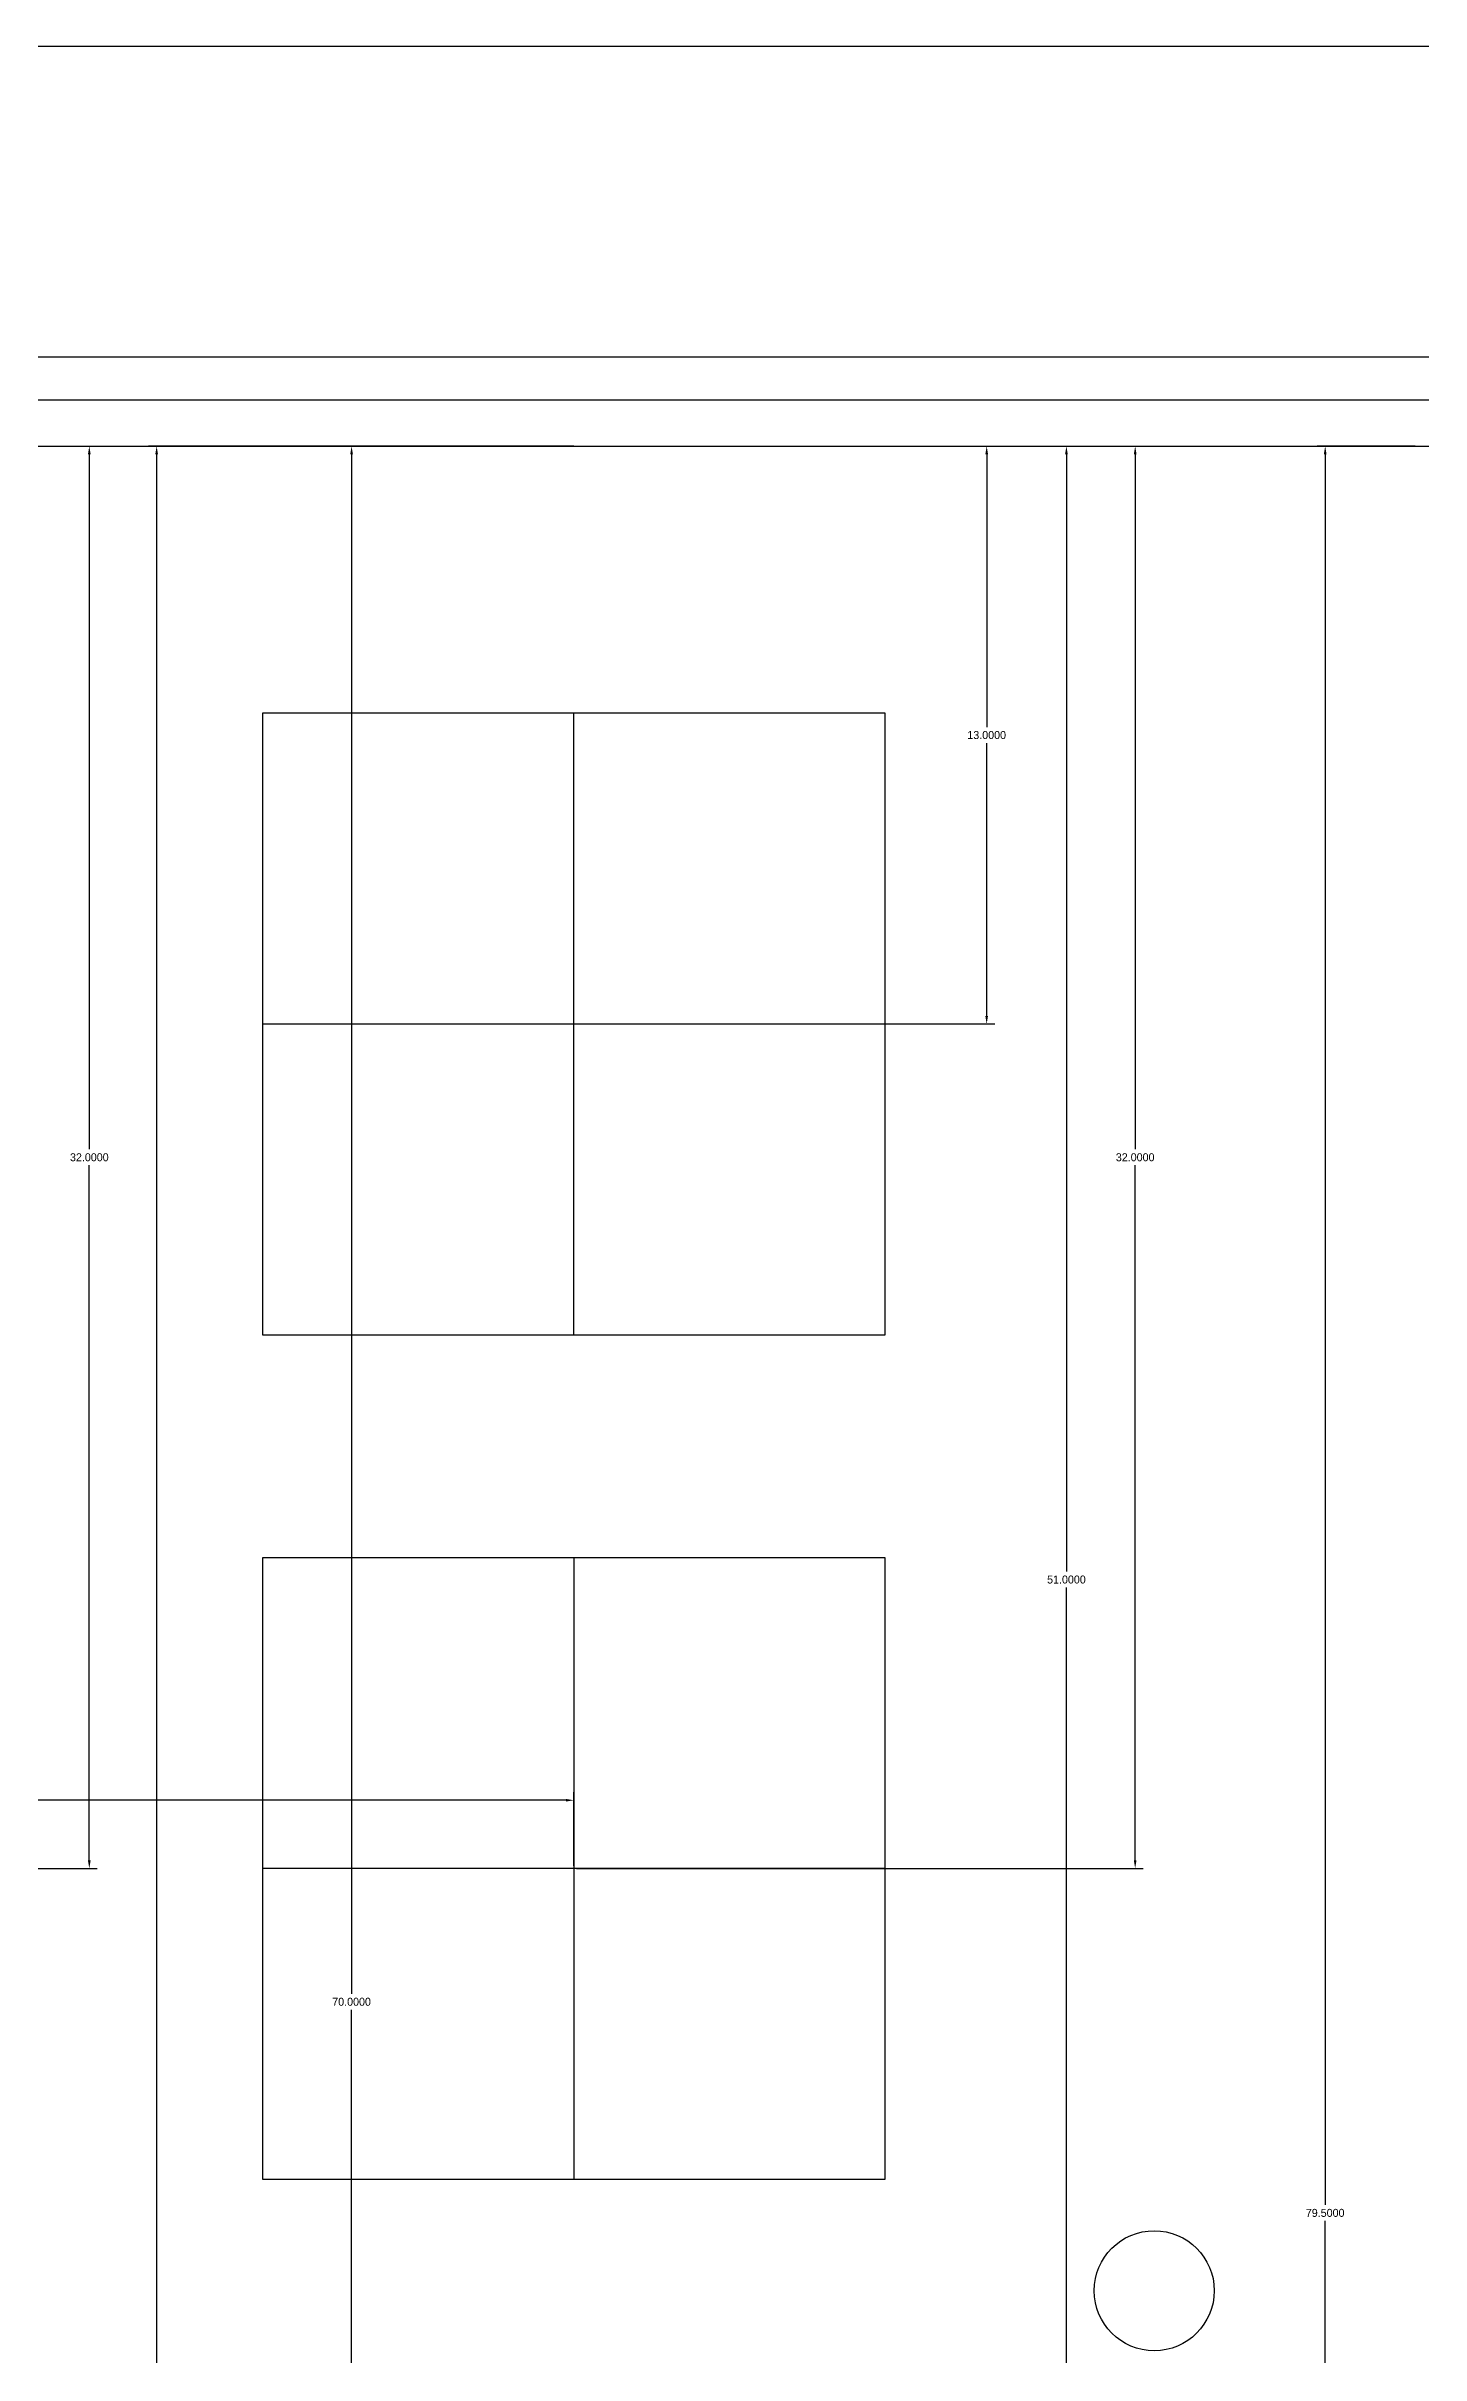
# Model space of a CAD drawing. Header units: millimetres. Extents: x 188 to 1083, y -51 to 254.
# Drawn here: x 322.2 to 353.2, y 17.1 to 69.1 of the extents above; entities that cross this region are included whole.
import ezdxf

# ---------------------------------------------------------------- set-up
doc = ezdxf.new("R2010")
doc.units = ezdxf.units.MM
doc.layers.add('Layer_1', color=7, linetype='CONTINUOUS')
doc.dimstyles.new('ISO-25', dxfattribs={"dimtxt": 2.5, "dimasz": 2.5, "dimexe": 1.25, "dimexo": 0.625, "dimtad": 1, "dimdsep": 46, "dimtxsty": 'Standard', "dimcen": 2.5, "dimadec": 0, "dimazin": 0, "dimtfac": 1, "dimtmove": 0, "dimatfit": 3, "dimfxl": 1, "dimarcsym": 0})

# ---------------------------------------------------------------- blocks, each defined once
blk = doc.blocks.new('*D243')
at = {"layer": 'Layer_1', "color": 0, "linetype": 'ByBlock', "lineweight": -2}
for p, q in [((198.577, 60.139), (198.577, 61.293)), ((381.185, 60.139), (381.185, 61.293)), ((198.757, 61.113), (289.206, 61.113)), ((381.005, 61.113), (290.556, 61.113))]:
    blk.add_line(p, q, dxfattribs=at)
at = {"layer": 'Layer_1', "color": 0}
for points in [[(198.757, 61.143), (198.757, 61.083), (198.577, 61.113)], [(381.005, 61.083), (381.005, 61.143), (381.185, 61.113)]]:
    blk.add_solid(points, dxfattribs=at)
at = {"layer": 'Layer_1', "color": 0, "linetype": 'ByBlock', "insert": (289.881, 61.113), "char_height": 0.18, "attachment_point": 5}
blk.add_mtext('\\A1;182.6078', dxfattribs=at)
blk = doc.blocks.new('*D257')
at = {"layer": 'Layer_1', "color": 0, "linetype": 'ByBlock', "lineweight": -2}
for p, q in [((334.178, 60.077), (343.587, 60.077)), ((343.407, 59.897), (343.407, 53.757)), ((343.407, 47.257), (343.407, 53.397)), ((334.178, 47.077), (343.587, 47.077))]:
    blk.add_line(p, q, dxfattribs=at)
at = {"layer": 'Layer_1', "color": 0}
for points in [[(343.437, 59.897), (343.377, 59.897), (343.407, 60.077)], [(343.377, 47.257), (343.437, 47.257), (343.407, 47.077)]]:
    blk.add_solid(points, dxfattribs=at)
at = {"layer": 'Layer_1', "color": 0, "linetype": 'ByBlock', "insert": (343.407, 53.577), "char_height": 0.18, "attachment_point": 5}
blk.add_mtext('\\A1;13.0000', dxfattribs=at)
blk = doc.blocks.new('*D285')
at = {"layer": 'Layer_1', "color": 0, "linetype": 'ByBlock', "lineweight": -2}
for p, q in [((329.303, 60.077), (324.547, 60.077)), ((324.727, 59.897), (324.727, 15.757)), ((324.727, -28.743), (324.727, 15.397)), ((329.303, -28.923), (324.547, -28.923))]:
    blk.add_line(p, q, dxfattribs=at)
at = {"layer": 'Layer_1', "color": 0}
for points in [[(324.757, 59.897), (324.697, 59.897), (324.727, 60.077)], [(324.697, -28.743), (324.757, -28.743), (324.727, -28.923)]]:
    blk.add_solid(points, dxfattribs=at)
at = {"layer": 'Layer_1', "color": 0, "linetype": 'ByBlock', "insert": (324.727, 15.577), "char_height": 0.18, "attachment_point": 5}
blk.add_mtext('\\A1;89.0000', dxfattribs=at)
blk = doc.blocks.new('*D290')
at = {"layer": 'Layer_1', "color": 0, "linetype": 'ByBlock', "lineweight": -2}
for p, q in [((353.053, 60.077), (350.845, 60.077)), ((351.025, 59.897), (351.025, 20.507)), ((351.025, -19.243), (351.025, 20.147)), ((353.053, -19.423), (350.845, -19.423))]:
    blk.add_line(p, q, dxfattribs=at)
at = {"layer": 'Layer_1', "color": 0}
for points in [[(351.055, 59.897), (350.995, 59.897), (351.025, 60.077)], [(350.995, -19.243), (351.055, -19.243), (351.025, -19.423)]]:
    blk.add_solid(points, dxfattribs=at)
at = {"layer": 'Layer_1', "color": 0, "linetype": 'ByBlock', "insert": (351.025, 20.327), "char_height": 0.18, "attachment_point": 5}
blk.add_mtext('\\A1;79.5000', dxfattribs=at)
blk = doc.blocks.new('*D319')
at = {"layer": 'Layer_1', "color": 0, "linetype": 'ByBlock', "lineweight": -2}
for p, q in [((315.241, 60.077), (323.392, 60.077)), ((323.212, 59.897), (323.212, 44.257)), ((323.212, 28.257), (323.212, 43.897)), ((315.178, 28.077), (323.392, 28.077))]:
    blk.add_line(p, q, dxfattribs=at)
at = {"layer": 'Layer_1', "color": 0}
for points in [[(323.242, 59.897), (323.182, 59.897), (323.212, 60.077)], [(323.182, 28.257), (323.242, 28.257), (323.212, 28.077)]]:
    blk.add_solid(points, dxfattribs=at)
at = {"layer": 'Layer_1', "color": 0, "linetype": 'ByBlock', "insert": (323.212, 44.077), "char_height": 0.18, "attachment_point": 5}
blk.add_mtext('\\A1;32.0000', dxfattribs=at)
blk = doc.blocks.new('*D325')
at = {"layer": 'Layer_1', "color": 0, "linetype": 'ByBlock', "lineweight": -2}
for p, q in [((198.577, 28.202), (198.577, 29.792)), ((198.757, 29.612), (265.656, 29.612)), ((333.936, 29.612), (267.036, 29.612)), ((334.116, 28.139), (334.116, 29.792))]:
    blk.add_line(p, q, dxfattribs=at)
at = {"layer": 'Layer_1', "color": 0}
for points in [[(198.757, 29.642), (198.757, 29.582), (198.577, 29.612)], [(333.936, 29.582), (333.936, 29.642), (334.116, 29.612)]]:
    blk.add_solid(points, dxfattribs=at)
at = {"layer": 'Layer_1', "color": 0, "linetype": 'ByBlock', "insert": (266.346, 29.612), "char_height": 0.18, "attachment_point": 5}
blk.add_mtext('\\A1;135.5386', dxfattribs=at)
blk = doc.blocks.new('*D326')
at = {"layer": 'Layer_1', "color": 0, "linetype": 'ByBlock', "lineweight": -2}
for p, q in [((334.241, 60.077), (346.929, 60.077)), ((346.749, 59.897), (346.749, 44.257)), ((346.749, 28.257), (346.749, 43.897)), ((334.178, 28.077), (346.929, 28.077))]:
    blk.add_line(p, q, dxfattribs=at)
at = {"layer": 'Layer_1', "color": 0}
for points in [[(346.779, 59.897), (346.719, 59.897), (346.749, 60.077)], [(346.719, 28.257), (346.779, 28.257), (346.749, 28.077)]]:
    blk.add_solid(points, dxfattribs=at)
at = {"layer": 'Layer_1', "color": 0, "linetype": 'ByBlock', "insert": (346.749, 44.077), "char_height": 0.18, "attachment_point": 5}
blk.add_mtext('\\A1;32.0000', dxfattribs=at)
blk = doc.blocks.new('*D328')
at = {"layer": 'Layer_1', "color": 0, "linetype": 'ByBlock', "lineweight": -2}
for p, q in [((334.241, 60.077), (345.382, 60.077)), ((345.202, 59.897), (345.202, 34.757)), ((345.202, 9.257), (345.202, 34.397)), ((334.178, 9.077), (345.382, 9.077))]:
    blk.add_line(p, q, dxfattribs=at)
at = {"layer": 'Layer_1', "color": 0}
for points in [[(345.232, 59.897), (345.172, 59.897), (345.202, 60.077)], [(345.172, 9.257), (345.232, 9.257), (345.202, 9.077)]]:
    blk.add_solid(points, dxfattribs=at)
at = {"layer": 'Layer_1', "color": 0, "linetype": 'ByBlock', "insert": (345.202, 34.577), "char_height": 0.18, "attachment_point": 5}
blk.add_mtext('\\A1;51.0000', dxfattribs=at)
blk = doc.blocks.new('*D330')
at = {"layer": 'Layer_1', "color": 0, "linetype": 'ByBlock', "lineweight": -2}
for p, q in [((334.116, 60.077), (328.934, 60.077)), ((329.114, 59.897), (329.114, 25.257)), ((329.114, -9.743), (329.114, 24.897)), ((334.053, -9.923), (328.934, -9.923))]:
    blk.add_line(p, q, dxfattribs=at)
at = {"layer": 'Layer_1', "color": 0}
for points in [[(329.144, 59.897), (329.084, 59.897), (329.114, 60.077)], [(329.084, -9.743), (329.144, -9.743), (329.114, -9.923)]]:
    blk.add_solid(points, dxfattribs=at)
at = {"layer": 'Layer_1', "color": 0, "linetype": 'ByBlock', "insert": (329.114, 25.077), "char_height": 0.18, "attachment_point": 5}
blk.add_mtext('\\A1;70.0000', dxfattribs=at)

msp = doc.modelspace()

# ---------------------------------------------------------------- linework, layer by layer
at = {"layer": 'Layer_1', "linetype": 'ByBlock'}
for p, q in [((193.57696, 69.07664), (386.18479, 69.07664)), ((193.57696, 69.07664), (386.18479, 69.07664)), ((193.57696, 69.07664), (386.18479, 69.07664)), ((218.58348, 69.07664), (386.18479, 69.07664)), ((381.18479, 62.07668), (198.57695, 62.07667)), ((381.18479, 62.07668), (214.58348, 62.07667)), ((198.57694, 60.07664), (381.18479, 60.07665)), ((334.11556, 40.07666), (334.11556, 54.07666)), ((327.11556, 47.07666), (341.11556, 47.07666)), ((334.11556, 35.07666), (334.11556, 21.07666)), ((341.11556, 28.07666), (327.11556, 28.07666))]:
    msp.add_line(p, q, dxfattribs=at)
at = {"layer": 'Layer_1'}
for points in [[(327.11556, 54.07666), (341.11556, 54.07666), (341.11556, 40.07666), (327.11556, 40.07666), (327.11556, 54.07666)], [(327.11556, 35.07666), (341.11556, 35.07666), (341.11556, 21.07666), (327.11556, 21.07666), (327.11556, 35.07666)]]:
    msp.add_lwpolyline(points, dxfattribs=at)
msp.add_circle((347.17806, 18.57666), 1.35, dxfattribs=at)

# ---------------------------------------------------------------- dimensions: what is measured, and where the dimension line sits
at = {"layer": 'Layer_1', "linetype": 'ByBlock'}
for base, p1, p2, picture, middle in [((198.57695, 61.11337), (381.18479, 60.07665), (198.57695, 60.07664), '*D243', (289.88087, 61.11337)), ((198.57695, 29.61154), (334.11556, 28.07666), (198.57695, 28.13915), '*D325', (266.34625, 29.61154))]:
    dim = msp.add_linear_dim(base=base, p1=p1, p2=p2, dimstyle='ISO-25', override={"dimtxt": 0.18, "dimasz": 0.18, "dimexe": 0.18, "dimexo": 0.0625, "dimgap": 0.09, "dimtad": 0, "dimtih": 1, "dimtoh": 1, "dimdec": 4, "dimzin": 0, "dimcen": 0.09, "dimtdec": 4, "dimtofl": 0, "dimtmove": 2, "dimtolj": 1, "dimtzin": 0}, dxfattribs=at)
    dim.commit()
    dim.dimension.update_dxf_attribs({"geometry": picture, "text_midpoint": middle})
for base, p1, p2, picture, middle in [((323.21156, 60.07665), (315.11556, 28.07666), (315.17806, 60.07665), '*D319', (323.21156, 44.07665)), ((324.72652, 60.07665), (329.36556, -28.92334), (329.36556, 60.07665), '*D285', (324.72652, 15.57665)), ((329.11359, 60.07665), (334.11556, -9.92334), (334.17806, 60.07665), '*D330', (329.11359, 25.07665)), ((343.40679, 60.07665), (334.11556, 47.07666), (334.11556, 60.07665), '*D257', (343.40679, 53.57665)), ((346.74941, 60.07665), (334.11556, 28.07666), (334.17806, 60.07665), '*D326', (346.74941, 44.07665)), ((345.2023, 60.07665), (334.11556, 9.07666), (334.17806, 60.07665), '*D328', (345.2023, 34.57665)), ((351.02537, 60.07665), (353.11557, -19.42334), (353.11557, 60.07665), '*D290', (351.02537, 20.32665))]:
    dim = msp.add_linear_dim(base=base, p1=p1, p2=p2, angle=90, dimstyle='ISO-25', override={"dimtxt": 0.18, "dimasz": 0.18, "dimexe": 0.18, "dimexo": 0.0625, "dimgap": 0.09, "dimtad": 0, "dimtih": 1, "dimtoh": 1, "dimdec": 4, "dimzin": 0, "dimcen": 0.09, "dimtdec": 4, "dimtofl": 0, "dimtmove": 2, "dimtolj": 1, "dimtzin": 0}, dxfattribs=at)
    dim.commit()
    dim.dimension.update_dxf_attribs({"geometry": picture, "text_midpoint": middle})

doc.saveas('drawing.dxf')
